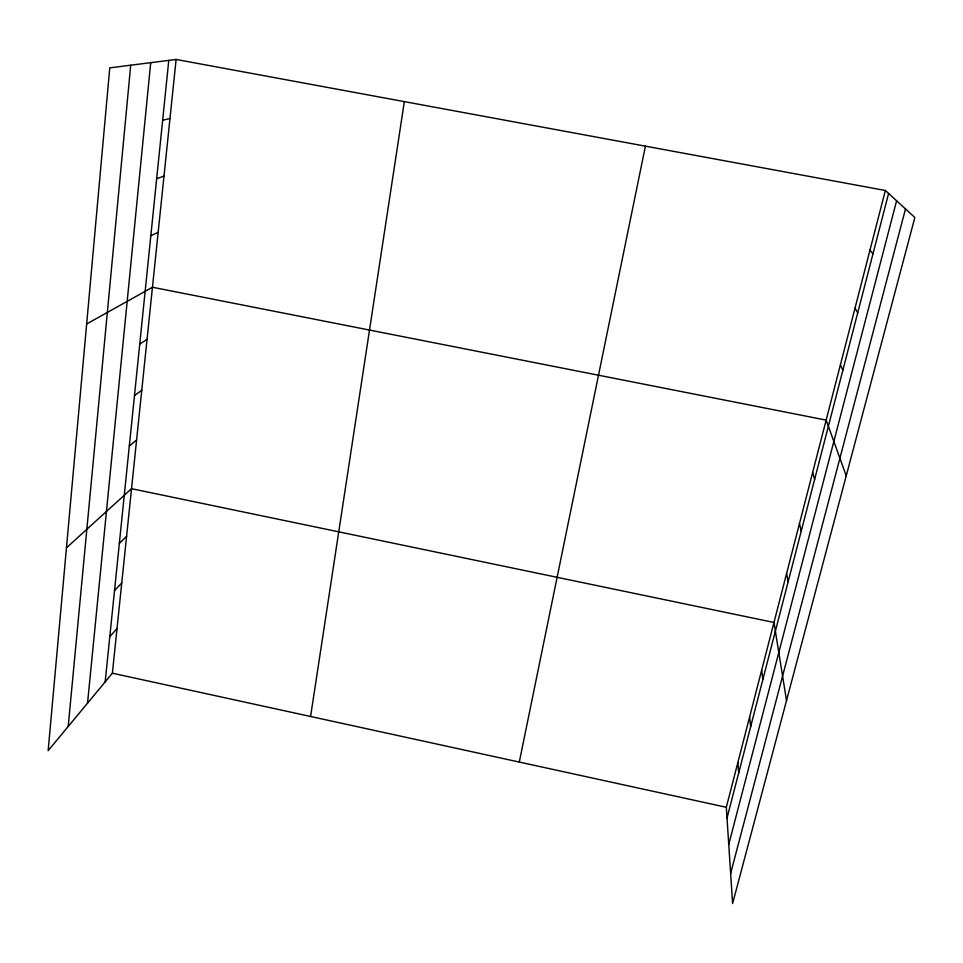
<?xml version="1.0" encoding="UTF-8"?>
<svg xmlns="http://www.w3.org/2000/svg" width="963" height="963" viewBox="0 0 963 963"><rect width="100%" height="100%" fill="white"/><g stroke="black" fill="none" stroke-linecap="round" stroke-linejoin="round"><path stroke-width="1.44" d="M68.192 726.511L130.715 65.207M87.537 703.171L150.722 62.679M105.172 681.9L168.778 60.38M176.109 59.453L109.77 67.867L48.15 750.683L112.382 673.197L176.109 59.453L885.358 190.481L914.85 217.494L732.602 903.547L726.319 807.283L885.358 190.481M310.592 716.484L404.34 101.621M519.286 762.07L645.415 146.147M727.017 818.056L888.596 193.455M728.738 844.431L896.613 200.786M730.64 873.429L905.509 208.935M109.782 636.748L117.017 628.538M114.513 590.62L121.747 582.916M119.328 543.481L126.586 536.307M66.459 547.803L131.534 488.686L773.975 622.471L786.518 700.583M129.307 446.013L136.59 439.995M134.459 395.624L141.766 390.22M139.743 344.08L147.05 339.325M86.658 323.989L152.455 287.251L826.146 420.109L846.224 475.806M150.83 235.694L158.161 232.348M156.668 178.697L163.999 176.109M162.639 120.267L169.982 118.497M112.382 673.197L726.319 807.283M869.986 250.067L872.96 253.907M855.012 308.172L857.72 312.831M840.398 364.833L842.866 370.261M812.64 472.472L814.65 479.333M799.459 523.631L801.24 531.131M786.566 573.623L788.155 581.736M761.661 670.224L762.865 679.481M749.611 716.929L750.646 726.716M737.839 762.6L738.705 772.892"/></g></svg>
